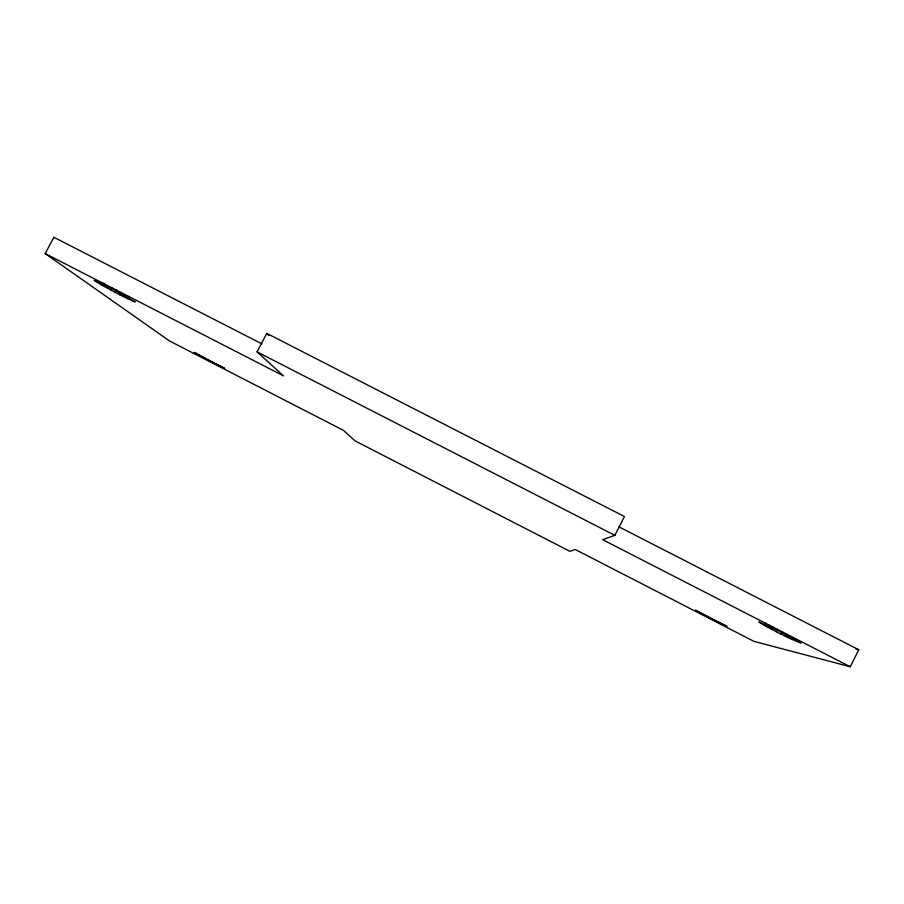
<?xml version="1.0" encoding="UTF-8"?>
<svg xmlns="http://www.w3.org/2000/svg" width="904" height="904" viewBox="0 0 904 904"><rect width="100%" height="100%" fill="white"/><g stroke="black" fill="none" stroke-linecap="round" stroke-linejoin="round"><path stroke-width="1.36" d="M262.024 343.938L53.856 237.255L45.2 253.583L169.556 340.977L343.463 430.361L355.012 440.858L569.938 551.361L575.215 549.485L754.015 641.388L850.269 666.745L858.8 649.773L618.799 526.783M767.688 627.297L758.851 622.009L778.864 630.913L801.113 643.196L789.904 638.563L767.688 627.297L768.954 624.788M771.779 629.478L773.044 626.969M776.254 631.806L777.53 629.297M780.92 634.179L782.186 631.659M785.542 636.461L786.819 633.953M764.196 625.376L765.473 622.856M850.269 666.745L602.697 539.688L614.856 535.349L624.461 516.546L266.748 333.384L257.075 351.871L283.494 375.872L45.2 253.583M102.446 285.528L94.163 280.342L114.22 289.8L135.227 301.925L123.995 296.975L102.446 285.528L103.734 283.088M110.717 290.082L112.006 287.642M115.249 292.489L116.537 290.048M119.746 294.817L121.034 292.387M127.792 298.851L129.08 296.41M856.065 649.208L858.8 649.773M257.075 351.871L614.856 535.349M266.748 333.384L268.703 335.384M695.639 610.336L712.691 619.715L727.008 626.314L695.639 610.336M194.394 352.436L205.411 358.933L224.667 368.403L194.394 352.436"/></g></svg>
